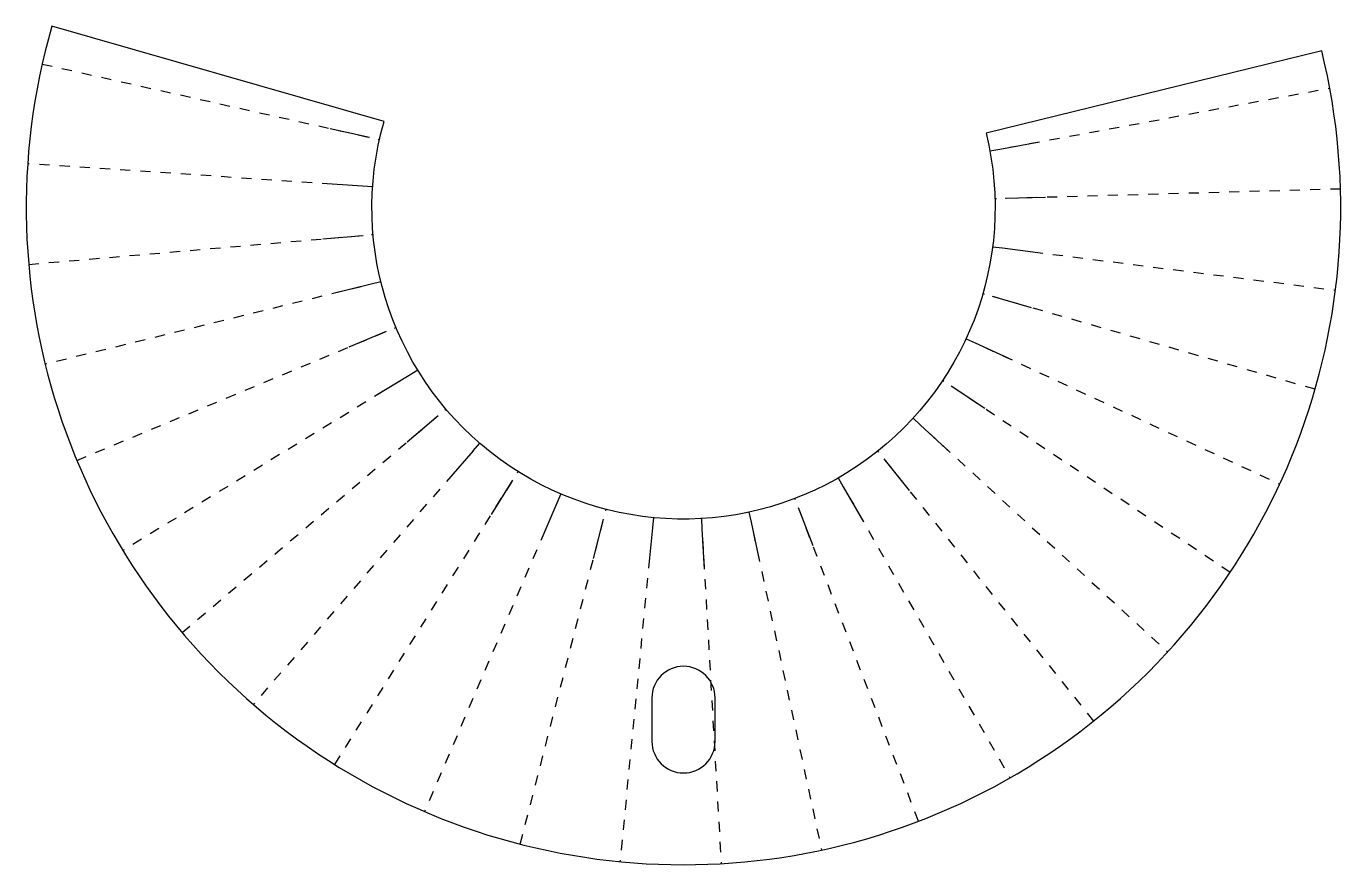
# Model space of a CAD drawing. Header units: millimetres. Extents: x 0 to 260, y 0 to 166.
import ezdxf

# ---------------------------------------------------------------- set-up
doc = ezdxf.new("R2010")
doc.units = ezdxf.units.MM
doc.linetypes.add('DOT', pattern=[4, 2, -2])
doc.layers.get('0').update_dxf_attribs({"color": 250, "linetype": 'CONTINUOUS'})
doc.layers.add('Bend', color=94, linetype='DOT')

msp = doc.modelspace()

# ---------------------------------------------------------------- linework, layer by layer
at = {"color": 3}
for p, q in [((60.03, 145.5), (67.84, 143.75)), ((192.36, 141.42), (200.22, 142.87)), ((66.44, 134.11), (58.46, 134.64)), ((201.39, 131.88), (193.39, 131.65)), ((58.57, 123.68), (66.54, 124.37)), ((192.91, 121.88), (200.85, 120.87)), ((68.13, 114.71), (60.37, 112.8)), ((198.63, 110.08), (190.94, 112.29)), ((63.81, 102.33), (71.19, 105.41)), ((187.52, 103.12), (194.77, 99.75)), ((75.64, 96.69), (68.82, 92.52)), ((189.38, 90.14), (182.73, 94.58)), ((75.28, 83.59), (81.38, 88.76)), ((176.68, 86.88), (182.58, 81.47)), ((88.27, 81.8), (83.03, 75.75)), ((174.52, 73.95), (169.53, 80.2)), ((91.89, 69.2), (96.14, 75.99)), ((161.43, 74.7), (165.41, 67.76)), ((104.81, 71.45), (101.66, 64.09)), ((155.45, 63.03), (152.59, 70.51)), ((112.09, 60.54), (114.08, 68.29)), ((143.2, 67.72), (144.88, 59.9)), ((123.72, 66.6), (122.95, 58.64)), ((133.5, 66.41), (133.96, 58.42))]:
    msp.add_line(p, q, dxfattribs=at)
for points in [[(5.04, 165.69, 1.301241), (255.96, 160.86), (189.64, 144.56, -1.301241), (70.69, 146.85)], [(123.61, 24.38, 1), (136.11, 24.38), (136.11, 32.96, 1), (123.61, 32.96)]]:
    msp.add_lwpolyline(points, format="xyb", close=True)
at = {"layer": 'Bend'}
for p, q in [((3.14, 158.24), (69.79, 143.31)), ((190.39, 141.05), (257.55, 153.48)), ((68.44, 133.97), (0.29, 138.54)), ((259.67, 133.53), (191.39, 131.6)), ((0.49, 118.64), (68.53, 124.54)), ((190.93, 122.13), (258.69, 113.55)), ((70.08, 115.19), (3.74, 98.9)), ((254.66, 93.96), (189.02, 112.84)), ((9.99, 79.9), (73.04, 106.18)), ((185.7, 103.96), (247.67, 75.22)), ((77.35, 97.74), (19.09, 62.09)), ((237.88, 57.78), (181.06, 95.69)), ((30.81, 45.88), (82.91, 90.05)), ((175.21, 88.24), (225.53, 42.05)), ((89.57, 83.32), (44.87, 31.67)), ((210.91, 28.4), (168.28, 81.77)), ((60.96, 19.79), (97.2, 77.68)), ((160.44, 76.44), (194.37, 17.16)), ((105.6, 73.29), (78.68, 10.51)), ((97.61, 4.07), (114.57, 70.23)), ((176.3, 8.59), (151.87, 72.37)), ((123.91, 68.59), (117.31, 0.61)), ((133.39, 68.4), (137.31, 0.21)), ((142.79, 69.68), (157.13, 2.9))]:
    msp.add_line(p, q, dxfattribs=at)

doc.saveas('drawing.dxf')
